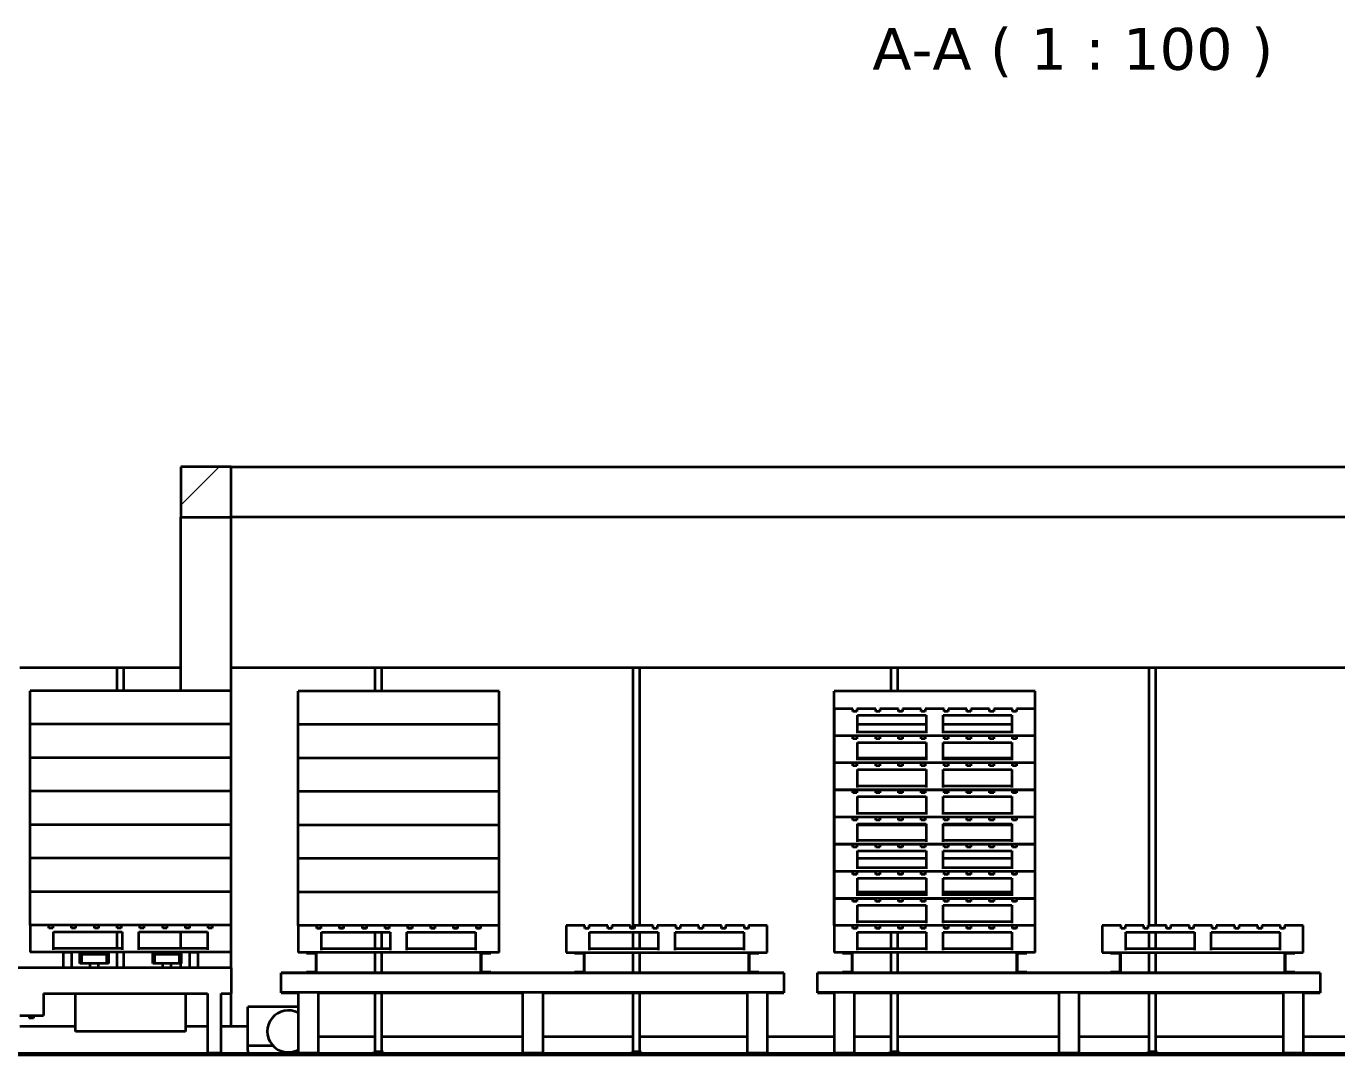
# Model space of a CAD drawing. Header units: millimetres. Extents: x 0 to 84100, y 0 to 59400.
# Drawn here: x 15983 to 23805, y 33830 to 39971 of the extents above; entities that cross this region are included whole.
import ezdxf

# ---------------------------------------------------------------- set-up
doc = ezdxf.new("R2010")
doc.units = ezdxf.units.MM
doc.header["$LTSCALE"] = 100
for name, color, linetype, lineweight in [('Hatch (ISO)', 7, 'Continuous', 18), ('Symbol (ISO)', 7, 'Continuous', 18), ('Visible (ISO)', 7, 'Continuous', 35)]:
    doc.layers.add(name, color=color, linetype=linetype, lineweight=lineweight)
doc.styles.add('Note Text (ISO)', font='verdana.ttf')

msp = doc.modelspace()

# ---------------------------------------------------------------- hatches: boundary and pattern name
at = {"layer": 'Hatch (ISO)'}
h = msp.add_hatch(dxfattribs=at)
h.set_pattern_fill('ANSI31', color=256, scale=2540, style=0)
h.set_pattern_definition([(45, (0, 0), (-224.5064, 224.5064), [])])
h.paths.add_polyline_path([(39005.45, 37040.43), (39305.45, 37040.43), (39305.45, 37340.43), (39005.45, 37340.43)])
h.paths.add_polyline_path([(17205.45, 37040.43), (17205.45, 37340.43), (16905.45, 37340.43), (16905.45, 37040.43)])

# ---------------------------------------------------------------- linework, layer by layer
at = {"layer": 'Visible (ISO)'}
for p, q in [((17205.45, 37340.43), (16905.45, 37340.43)), ((16905.45, 37340.43), (16905.45, 37040.43)), ((17205.45, 37040.43), (17205.45, 37340.43)), ((17205.45, 37340.43), (26780.45, 37340.43)), ((16905.45, 37040.43), (17205.45, 37040.43)), ((16905.45, 36003.49), (16905.45, 37040.43)), ((17205.45, 36003.49), (17205.45, 37040.43)), ((24272.12, 37040.43), (17205.45, 37040.43)), ((16525.45, 36140.43), (15945.45, 36140.43)), ((16565.45, 36140.43), (16525.45, 36140.43)), ((16525.45, 36003.49), (16525.45, 36140.43)), ((16905.45, 36140.43), (16565.45, 36140.43)), ((16565.45, 36003.49), (16565.45, 36140.43)), ((18065.45, 36140.43), (17205.45, 36140.43)), ((18065.45, 36001.49), (18065.45, 36140.43)), ((18105.45, 36140.43), (18065.45, 36140.43)), ((19605.45, 36140.43), (18105.45, 36140.43)), ((18105.45, 36001.49), (18105.45, 36140.43)), ((19645.45, 36140.43), (19605.45, 36140.43)), ((19605.45, 34584.43), (19605.45, 36140.43)), ((19645.45, 34601.43), (19645.45, 36140.43)), ((21145.45, 36140.43), (19645.45, 36140.43)), ((21185.45, 36140.43), (21145.45, 36140.43)), ((21145.45, 36001.49), (21145.45, 36140.43)), ((21185.45, 36001.49), (21185.45, 36140.43)), ((22685.45, 36140.43), (21185.45, 36140.43)), ((22725.45, 36140.43), (22685.45, 36140.43)), ((22685.45, 34601.43), (22685.45, 36140.43)), ((22725.45, 34601.43), (22725.45, 36140.43)), ((24225.45, 36140.43), (22725.45, 36140.43)), ((16005.45, 35803.49), (16005.45, 36003.49)), ((17205.45, 36003.49), (16005.45, 36003.49)), ((17205.45, 35803.49), (17205.45, 36003.49)), ((17605.45, 35801.49), (17605.45, 36001.49)), ((18805.45, 36001.49), (17605.45, 36001.49)), ((18805.45, 35801.49), (18805.45, 36001.49)), ((20805.45, 35801.49), (20805.45, 36001.49)), ((22005.45, 36001.49), (20805.45, 36001.49)), ((22005.45, 35801.49), (22005.45, 36001.49)), ((20917.45, 35896.43), (20805.45, 35896.43)), ((20805.45, 35896.43), (20805.45, 35735.43)), ((20917.45, 35879.43), (20917.45, 35896.43)), ((20941.45, 35879.43), (20917.45, 35879.43)), ((20941.45, 35896.43), (20941.45, 35879.43)), ((21053.45, 35896.43), (20941.45, 35896.43)), ((20945.45, 35750.43), (20945.45, 35857.43)), ((20945.45, 35857.43), (21355.45, 35857.43)), ((21053.45, 35879.43), (21053.45, 35896.43)), ((21077.45, 35879.43), (21053.45, 35879.43)), ((21077.45, 35896.43), (21077.45, 35879.43)), ((21189.45, 35896.43), (21077.45, 35896.43)), ((21189.45, 35879.43), (21189.45, 35896.43)), ((21213.45, 35879.43), (21189.45, 35879.43)), ((21213.45, 35896.43), (21213.45, 35879.43)), ((21325.45, 35896.43), (21213.45, 35896.43)), ((21325.45, 35879.43), (21325.45, 35896.43)), ((21349.45, 35879.43), (21325.45, 35879.43)), ((21349.45, 35896.43), (21349.45, 35879.43)), ((21461.45, 35896.43), (21349.45, 35896.43)), ((21355.45, 35857.43), (21355.45, 35750.43)), ((21455.45, 35750.43), (21455.45, 35857.43)), ((21455.45, 35857.43), (21865.45, 35857.43)), ((21461.45, 35879.43), (21461.45, 35896.43)), ((21485.45, 35879.43), (21461.45, 35879.43)), ((21485.45, 35896.43), (21485.45, 35879.43)), ((21597.45, 35896.43), (21485.45, 35896.43)), ((21597.45, 35879.43), (21597.45, 35896.43)), ((21621.45, 35879.43), (21597.45, 35879.43)), ((21621.45, 35896.43), (21621.45, 35879.43)), ((21733.45, 35896.43), (21621.45, 35896.43)), ((21733.45, 35879.43), (21733.45, 35896.43)), ((21757.45, 35879.43), (21733.45, 35879.43)), ((21757.45, 35896.43), (21757.45, 35879.43)), ((21869.45, 35896.43), (21757.45, 35896.43)), ((21865.45, 35857.43), (21865.45, 35750.43)), ((21869.45, 35879.43), (21869.45, 35896.43)), ((21893.45, 35879.43), (21869.45, 35879.43)), ((21893.45, 35896.43), (21893.45, 35879.43)), ((22005.45, 35896.43), (21893.45, 35896.43)), ((22005.45, 35735.43), (22005.45, 35896.43)), ((17205.45, 35803.49), (16005.45, 35803.49)), ((16005.45, 35603.48), (16005.45, 35803.48)), ((17205.45, 35803.48), (16005.45, 35803.48)), ((16525.45, 35803.48), (16525.45, 35803.49)), ((16565.45, 35803.48), (16565.45, 35803.49)), ((16905.45, 35803.48), (16905.45, 35803.49)), ((17205.45, 35803.48), (17205.45, 35803.49)), ((17205.45, 35603.48), (17205.45, 35803.48)), ((18805.45, 35801.49), (17605.45, 35801.49)), ((17605.45, 35601.48), (17605.45, 35801.48)), ((18805.45, 35801.48), (17605.45, 35801.48)), ((18065.45, 35801.48), (18065.45, 35801.49)), ((18105.45, 35801.48), (18105.45, 35801.49)), ((18805.45, 35601.48), (18805.45, 35801.48)), ((20805.45, 35801.49), (20805.45, 35801.49)), ((20805.45, 35601.48), (20805.45, 35801.48)), ((20805.45, 35801.48), (20805.45, 35801.48)), ((21355.45, 35801.49), (20945.45, 35801.49)), ((21355.45, 35801.48), (20945.45, 35801.48)), ((21355.45, 35757.43), (20945.45, 35757.43)), ((21145.45, 35801.48), (21145.45, 35801.49)), ((21185.45, 35801.48), (21185.45, 35801.49)), ((21865.45, 35801.49), (21455.45, 35801.49)), ((21865.45, 35801.48), (21455.45, 35801.48)), ((21865.45, 35757.43), (21455.45, 35757.43)), ((22005.45, 35801.49), (22005.45, 35801.49)), ((22005.45, 35601.48), (22005.45, 35801.48)), ((22005.45, 35801.48), (22005.45, 35801.48)), ((22005.45, 35735.43), (20805.45, 35735.43)), ((20917.45, 35734.43), (20805.45, 35734.43)), ((20805.45, 35734.43), (20805.45, 35573.43)), ((20917.45, 35717.43), (20917.45, 35734.43)), ((20941.45, 35717.43), (20917.45, 35717.43)), ((20941.45, 35734.43), (20941.45, 35717.43)), ((21053.45, 35734.43), (20941.45, 35734.43)), ((20945.45, 35588.43), (20945.45, 35695.43)), ((20945.45, 35695.43), (21355.45, 35695.43)), ((21053.45, 35717.43), (21053.45, 35734.43)), ((21077.45, 35717.43), (21053.45, 35717.43)), ((21077.45, 35734.43), (21077.45, 35717.43)), ((21189.45, 35734.43), (21077.45, 35734.43)), ((21189.45, 35717.43), (21189.45, 35734.43)), ((21213.45, 35717.43), (21189.45, 35717.43)), ((21213.45, 35734.43), (21213.45, 35717.43)), ((21325.45, 35734.43), (21213.45, 35734.43)), ((21325.45, 35717.43), (21325.45, 35734.43)), ((21349.45, 35717.43), (21325.45, 35717.43)), ((21349.45, 35734.43), (21349.45, 35717.43)), ((21461.45, 35734.43), (21349.45, 35734.43)), ((21355.45, 35695.43), (21355.45, 35588.43)), ((21455.45, 35588.43), (21455.45, 35695.43)), ((21455.45, 35695.43), (21865.45, 35695.43)), ((21461.45, 35717.43), (21461.45, 35734.43)), ((21485.45, 35717.43), (21461.45, 35717.43)), ((21485.45, 35734.43), (21485.45, 35717.43)), ((21597.45, 35734.43), (21485.45, 35734.43)), ((21597.45, 35717.43), (21597.45, 35734.43)), ((21621.45, 35717.43), (21597.45, 35717.43)), ((21621.45, 35734.43), (21621.45, 35717.43)), ((21733.45, 35734.43), (21621.45, 35734.43)), ((21733.45, 35717.43), (21733.45, 35734.43)), ((21757.45, 35717.43), (21733.45, 35717.43)), ((21757.45, 35734.43), (21757.45, 35717.43)), ((21869.45, 35734.43), (21757.45, 35734.43)), ((21865.45, 35695.43), (21865.45, 35588.43)), ((21869.45, 35717.43), (21869.45, 35734.43)), ((21893.45, 35717.43), (21869.45, 35717.43)), ((21893.45, 35734.43), (21893.45, 35717.43)), ((22005.45, 35734.43), (21893.45, 35734.43)), ((22005.45, 35573.43), (22005.45, 35734.43)), ((17205.45, 35603.48), (16005.45, 35603.48)), ((16005.45, 35403.47), (16005.45, 35603.47)), ((17205.45, 35603.47), (16005.45, 35603.47)), ((16525.45, 35603.47), (16525.45, 35603.48)), ((16565.45, 35603.47), (16565.45, 35603.48)), ((16905.45, 35603.47), (16905.45, 35603.48)), ((17205.45, 35603.47), (17205.45, 35603.48)), ((17205.45, 35403.47), (17205.45, 35603.47)), ((18805.45, 35601.48), (17605.45, 35601.48)), ((17605.45, 35401.47), (17605.45, 35601.47)), ((18805.45, 35601.47), (17605.45, 35601.47)), ((18065.45, 35601.47), (18065.45, 35601.48)), ((18105.45, 35601.47), (18105.45, 35601.48)), ((18805.45, 35401.47), (18805.45, 35601.47)), ((20805.45, 35601.48), (20805.45, 35601.48)), ((20805.45, 35401.47), (20805.45, 35601.47)), ((20805.45, 35601.47), (20805.45, 35601.47)), ((21355.45, 35601.48), (20945.45, 35601.48)), ((21355.45, 35601.47), (20945.45, 35601.47)), ((21355.45, 35595.43), (20945.45, 35595.43)), ((21145.45, 35601.47), (21145.45, 35601.48)), ((21185.45, 35601.47), (21185.45, 35601.48)), ((21865.45, 35601.48), (21455.45, 35601.48)), ((21865.45, 35601.47), (21455.45, 35601.47)), ((21865.45, 35595.43), (21455.45, 35595.43)), ((22005.45, 35601.48), (22005.45, 35601.48)), ((22005.45, 35401.47), (22005.45, 35601.47)), ((22005.45, 35601.47), (22005.45, 35601.47)), ((22005.45, 35573.43), (20805.45, 35573.43)), ((20917.45, 35572.43), (20805.45, 35572.43)), ((20805.45, 35572.43), (20805.45, 35411.43)), ((20917.45, 35555.43), (20917.45, 35572.43)), ((20941.45, 35555.43), (20917.45, 35555.43)), ((20941.45, 35572.43), (20941.45, 35555.43)), ((21053.45, 35572.43), (20941.45, 35572.43)), ((20945.45, 35426.43), (20945.45, 35533.43)), ((20945.45, 35533.43), (21355.45, 35533.43)), ((21053.45, 35555.43), (21053.45, 35572.43)), ((21077.45, 35555.43), (21053.45, 35555.43)), ((21077.45, 35572.43), (21077.45, 35555.43)), ((21189.45, 35572.43), (21077.45, 35572.43)), ((21189.45, 35555.43), (21189.45, 35572.43)), ((21213.45, 35555.43), (21189.45, 35555.43)), ((21213.45, 35572.43), (21213.45, 35555.43)), ((21325.45, 35572.43), (21213.45, 35572.43)), ((21325.45, 35555.43), (21325.45, 35572.43)), ((21349.45, 35555.43), (21325.45, 35555.43)), ((21349.45, 35572.43), (21349.45, 35555.43)), ((21461.45, 35572.43), (21349.45, 35572.43)), ((21355.45, 35533.43), (21355.45, 35426.43)), ((21455.45, 35426.43), (21455.45, 35533.43)), ((21455.45, 35533.43), (21865.45, 35533.43)), ((21461.45, 35555.43), (21461.45, 35572.43)), ((21485.45, 35555.43), (21461.45, 35555.43)), ((21485.45, 35572.43), (21485.45, 35555.43)), ((21597.45, 35572.43), (21485.45, 35572.43)), ((21597.45, 35555.43), (21597.45, 35572.43)), ((21621.45, 35555.43), (21597.45, 35555.43)), ((21621.45, 35572.43), (21621.45, 35555.43)), ((21733.45, 35572.43), (21621.45, 35572.43)), ((21733.45, 35555.43), (21733.45, 35572.43)), ((21757.45, 35555.43), (21733.45, 35555.43)), ((21757.45, 35572.43), (21757.45, 35555.43)), ((21869.45, 35572.43), (21757.45, 35572.43)), ((21865.45, 35533.43), (21865.45, 35426.43)), ((21869.45, 35555.43), (21869.45, 35572.43)), ((21893.45, 35555.43), (21869.45, 35555.43)), ((21893.45, 35572.43), (21893.45, 35555.43)), ((22005.45, 35572.43), (21893.45, 35572.43)), ((22005.45, 35411.43), (22005.45, 35572.43)), ((17205.45, 35403.47), (16005.45, 35403.47)), ((16005.45, 35203.46), (16005.45, 35403.46)), ((17205.45, 35403.46), (16005.45, 35403.46)), ((16525.45, 35403.46), (16525.45, 35403.47)), ((16565.45, 35403.46), (16565.45, 35403.47)), ((16905.45, 35403.46), (16905.45, 35403.47)), ((17205.45, 35403.46), (17205.45, 35403.47)), ((17205.45, 35203.46), (17205.45, 35403.46)), ((18805.45, 35401.47), (17605.45, 35401.47)), ((17605.45, 35201.46), (17605.45, 35401.46)), ((18805.45, 35401.46), (17605.45, 35401.46)), ((18065.45, 35401.46), (18065.45, 35401.47)), ((18105.45, 35401.46), (18105.45, 35401.47)), ((18805.45, 35201.46), (18805.45, 35401.46)), ((22005.45, 35411.43), (20805.45, 35411.43)), ((20917.45, 35410.43), (20805.45, 35410.43)), ((20805.45, 35410.43), (20805.45, 35249.43)), ((20805.45, 35401.47), (20805.45, 35401.47)), ((20805.45, 35201.46), (20805.45, 35401.46)), ((20805.45, 35401.46), (20805.45, 35401.46)), ((20917.45, 35393.43), (20917.45, 35410.43)), ((20941.45, 35401.47), (20917.45, 35401.47)), ((20941.45, 35401.46), (20917.45, 35401.46)), ((20941.45, 35393.43), (20917.45, 35393.43)), ((20941.45, 35410.43), (20941.45, 35393.43)), ((21053.45, 35410.43), (20941.45, 35410.43)), ((21355.45, 35433.43), (20945.45, 35433.43)), ((20945.45, 35264.43), (20945.45, 35371.43)), ((20945.45, 35371.43), (21355.45, 35371.43)), ((21053.45, 35393.43), (21053.45, 35410.43)), ((21077.45, 35401.47), (21053.45, 35401.47)), ((21077.45, 35401.46), (21053.45, 35401.46)), ((21077.45, 35393.43), (21053.45, 35393.43)), ((21077.45, 35410.43), (21077.45, 35393.43)), ((21189.45, 35410.43), (21077.45, 35410.43)), ((21189.45, 35393.43), (21189.45, 35410.43)), ((21213.45, 35401.47), (21189.45, 35401.47)), ((21213.45, 35401.46), (21189.45, 35401.46)), ((21213.45, 35393.43), (21189.45, 35393.43)), ((21213.45, 35410.43), (21213.45, 35393.43)), ((21325.45, 35410.43), (21213.45, 35410.43)), ((21325.45, 35393.43), (21325.45, 35410.43)), ((21349.45, 35401.47), (21325.45, 35401.47)), ((21349.45, 35401.46), (21325.45, 35401.46)), ((21349.45, 35393.43), (21325.45, 35393.43)), ((21349.45, 35410.43), (21349.45, 35393.43)), ((21461.45, 35410.43), (21349.45, 35410.43)), ((21355.45, 35371.43), (21355.45, 35264.43)), ((21865.45, 35433.43), (21455.45, 35433.43)), ((21455.45, 35264.43), (21455.45, 35371.43)), ((21455.45, 35371.43), (21865.45, 35371.43)), ((21461.45, 35393.43), (21461.45, 35410.43)), ((21485.45, 35401.47), (21461.45, 35401.47)), ((21485.45, 35401.46), (21461.45, 35401.46)), ((21485.45, 35393.43), (21461.45, 35393.43)), ((21485.45, 35410.43), (21485.45, 35393.43)), ((21597.45, 35410.43), (21485.45, 35410.43)), ((21597.45, 35393.43), (21597.45, 35410.43)), ((21621.45, 35401.47), (21597.45, 35401.47)), ((21621.45, 35401.46), (21597.45, 35401.46)), ((21621.45, 35393.43), (21597.45, 35393.43)), ((21621.45, 35410.43), (21621.45, 35393.43)), ((21733.45, 35410.43), (21621.45, 35410.43)), ((21733.45, 35393.43), (21733.45, 35410.43)), ((21757.45, 35401.47), (21733.45, 35401.47)), ((21757.45, 35401.46), (21733.45, 35401.46)), ((21757.45, 35393.43), (21733.45, 35393.43)), ((21757.45, 35410.43), (21757.45, 35393.43)), ((21869.45, 35410.43), (21757.45, 35410.43)), ((21865.45, 35371.43), (21865.45, 35264.43)), ((21869.45, 35393.43), (21869.45, 35410.43)), ((21893.45, 35401.47), (21869.45, 35401.47)), ((21893.45, 35401.46), (21869.45, 35401.46)), ((21893.45, 35393.43), (21869.45, 35393.43)), ((21893.45, 35410.43), (21893.45, 35393.43)), ((22005.45, 35410.43), (21893.45, 35410.43)), ((22005.45, 35249.43), (22005.45, 35410.43)), ((22005.45, 35401.47), (22005.45, 35401.47)), ((22005.45, 35201.46), (22005.45, 35401.46)), ((22005.45, 35401.46), (22005.45, 35401.46)), ((17205.45, 35203.46), (16005.45, 35203.46)), ((16005.45, 35003.45), (16005.45, 35203.45)), ((17205.45, 35203.45), (16005.45, 35203.45)), ((16525.45, 35203.45), (16525.45, 35203.46)), ((16565.45, 35203.45), (16565.45, 35203.46)), ((16905.45, 35203.45), (16905.45, 35203.46)), ((17205.45, 35203.45), (17205.45, 35203.46)), ((17205.45, 35003.45), (17205.45, 35203.45)), ((22005.45, 35249.43), (20805.45, 35249.43)), ((20917.45, 35248.43), (20805.45, 35248.43)), ((20805.45, 35248.43), (20805.45, 35087.43)), ((20917.45, 35231.43), (20917.45, 35248.43)), ((20941.45, 35231.43), (20917.45, 35231.43)), ((20941.45, 35248.43), (20941.45, 35231.43)), ((21053.45, 35248.43), (20941.45, 35248.43)), ((21355.45, 35271.43), (20945.45, 35271.43)), ((20945.45, 35102.43), (20945.45, 35209.43)), ((20945.45, 35209.43), (21355.45, 35209.43)), ((21053.45, 35231.43), (21053.45, 35248.43)), ((21077.45, 35231.43), (21053.45, 35231.43)), ((21077.45, 35248.43), (21077.45, 35231.43)), ((21189.45, 35248.43), (21077.45, 35248.43)), ((21189.45, 35231.43), (21189.45, 35248.43)), ((21213.45, 35231.43), (21189.45, 35231.43)), ((21213.45, 35248.43), (21213.45, 35231.43)), ((21325.45, 35248.43), (21213.45, 35248.43)), ((21325.45, 35231.43), (21325.45, 35248.43)), ((21349.45, 35231.43), (21325.45, 35231.43)), ((21349.45, 35248.43), (21349.45, 35231.43)), ((21461.45, 35248.43), (21349.45, 35248.43)), ((21355.45, 35209.43), (21355.45, 35102.43)), ((21865.45, 35271.43), (21455.45, 35271.43)), ((21455.45, 35102.43), (21455.45, 35209.43)), ((21455.45, 35209.43), (21865.45, 35209.43)), ((21461.45, 35231.43), (21461.45, 35248.43)), ((21485.45, 35231.43), (21461.45, 35231.43)), ((21485.45, 35248.43), (21485.45, 35231.43)), ((21597.45, 35248.43), (21485.45, 35248.43)), ((21597.45, 35231.43), (21597.45, 35248.43)), ((21621.45, 35231.43), (21597.45, 35231.43)), ((21621.45, 35248.43), (21621.45, 35231.43)), ((21733.45, 35248.43), (21621.45, 35248.43)), ((21733.45, 35231.43), (21733.45, 35248.43)), ((21757.45, 35231.43), (21733.45, 35231.43)), ((21757.45, 35248.43), (21757.45, 35231.43)), ((21869.45, 35248.43), (21757.45, 35248.43)), ((21865.45, 35209.43), (21865.45, 35102.43)), ((21869.45, 35231.43), (21869.45, 35248.43)), ((21893.45, 35231.43), (21869.45, 35231.43)), ((21893.45, 35248.43), (21893.45, 35231.43)), ((22005.45, 35248.43), (21893.45, 35248.43)), ((22005.45, 35087.43), (22005.45, 35248.43)), ((18805.45, 35201.46), (17605.45, 35201.46)), ((17605.45, 35001.45), (17605.45, 35201.45)), ((18805.45, 35201.45), (17605.45, 35201.45)), ((18065.45, 35201.45), (18065.45, 35201.46)), ((18105.45, 35201.45), (18105.45, 35201.46)), ((18805.45, 35001.45), (18805.45, 35201.45)), ((20805.45, 35201.46), (20805.45, 35201.46)), ((20805.45, 35001.45), (20805.45, 35201.45)), ((20805.45, 35201.45), (20805.45, 35201.45)), ((21355.45, 35201.46), (20945.45, 35201.46)), ((21355.45, 35201.45), (20945.45, 35201.45)), ((21145.45, 35201.45), (21145.45, 35201.46)), ((21185.45, 35201.45), (21185.45, 35201.46)), ((21865.45, 35201.46), (21455.45, 35201.46)), ((21865.45, 35201.45), (21455.45, 35201.45)), ((22005.45, 35201.46), (22005.45, 35201.46)), ((22005.45, 35001.45), (22005.45, 35201.45)), ((22005.45, 35201.45), (22005.45, 35201.45)), ((22005.45, 35087.43), (20805.45, 35087.43)), ((20917.45, 35086.43), (20805.45, 35086.43)), ((20805.45, 35086.43), (20805.45, 34925.43)), ((20917.45, 35069.43), (20917.45, 35086.43)), ((20941.45, 35069.43), (20917.45, 35069.43)), ((20941.45, 35086.43), (20941.45, 35069.43)), ((21053.45, 35086.43), (20941.45, 35086.43)), ((21355.45, 35109.43), (20945.45, 35109.43)), ((20945.45, 34940.43), (20945.45, 35047.43)), ((20945.45, 35047.43), (21355.45, 35047.43)), ((21053.45, 35069.43), (21053.45, 35086.43)), ((21077.45, 35069.43), (21053.45, 35069.43)), ((21077.45, 35086.43), (21077.45, 35069.43)), ((21189.45, 35086.43), (21077.45, 35086.43)), ((21189.45, 35069.43), (21189.45, 35086.43)), ((21213.45, 35069.43), (21189.45, 35069.43)), ((21213.45, 35086.43), (21213.45, 35069.43)), ((21325.45, 35086.43), (21213.45, 35086.43)), ((21325.45, 35069.43), (21325.45, 35086.43)), ((21349.45, 35069.43), (21325.45, 35069.43)), ((21349.45, 35086.43), (21349.45, 35069.43)), ((21461.45, 35086.43), (21349.45, 35086.43)), ((21355.45, 35047.43), (21355.45, 34940.43)), ((21865.45, 35109.43), (21455.45, 35109.43)), ((21455.45, 34940.43), (21455.45, 35047.43)), ((21455.45, 35047.43), (21865.45, 35047.43)), ((21461.45, 35069.43), (21461.45, 35086.43)), ((21485.45, 35069.43), (21461.45, 35069.43)), ((21485.45, 35086.43), (21485.45, 35069.43)), ((21597.45, 35086.43), (21485.45, 35086.43)), ((21597.45, 35069.43), (21597.45, 35086.43)), ((21621.45, 35069.43), (21597.45, 35069.43)), ((21621.45, 35086.43), (21621.45, 35069.43)), ((21733.45, 35086.43), (21621.45, 35086.43)), ((21733.45, 35069.43), (21733.45, 35086.43)), ((21757.45, 35069.43), (21733.45, 35069.43)), ((21757.45, 35086.43), (21757.45, 35069.43)), ((21869.45, 35086.43), (21757.45, 35086.43)), ((21865.45, 35047.43), (21865.45, 34940.43)), ((21869.45, 35069.43), (21869.45, 35086.43)), ((21893.45, 35069.43), (21869.45, 35069.43)), ((21893.45, 35086.43), (21893.45, 35069.43)), ((22005.45, 35086.43), (21893.45, 35086.43)), ((22005.45, 34925.43), (22005.45, 35086.43)), ((17205.45, 35003.45), (16005.45, 35003.45)), ((16005.45, 34803.44), (16005.45, 35003.44)), ((17205.45, 35003.44), (16005.45, 35003.44)), ((16525.45, 35003.44), (16525.45, 35003.45)), ((16565.45, 35003.44), (16565.45, 35003.45)), ((16905.45, 35003.44), (16905.45, 35003.45)), ((17205.45, 35003.44), (17205.45, 35003.45)), ((17205.45, 34803.44), (17205.45, 35003.44)), ((18805.45, 35001.45), (17605.45, 35001.45)), ((17605.45, 34801.44), (17605.45, 35001.44)), ((18805.45, 35001.44), (17605.45, 35001.44)), ((18065.45, 35001.44), (18065.45, 35001.45)), ((18105.45, 35001.44), (18105.45, 35001.45)), ((18805.45, 34801.44), (18805.45, 35001.44)), ((20805.45, 35001.45), (20805.45, 35001.45)), ((20805.45, 34801.44), (20805.45, 35001.44)), ((20805.45, 35001.44), (20805.45, 35001.44)), ((21355.45, 35001.45), (20945.45, 35001.45)), ((21355.45, 35001.44), (20945.45, 35001.44)), ((21145.45, 35001.44), (21145.45, 35001.45)), ((21185.45, 35001.44), (21185.45, 35001.45)), ((21865.45, 35001.45), (21455.45, 35001.45)), ((21865.45, 35001.44), (21455.45, 35001.44)), ((22005.45, 35001.45), (22005.45, 35001.45)), ((22005.45, 34801.44), (22005.45, 35001.44)), ((22005.45, 35001.44), (22005.45, 35001.44)), ((22005.45, 34925.43), (20805.45, 34925.43)), ((20917.45, 34924.43), (20805.45, 34924.43)), ((20805.45, 34924.43), (20805.45, 34763.43)), ((20917.45, 34907.43), (20917.45, 34924.43)), ((20941.45, 34907.43), (20917.45, 34907.43)), ((20941.45, 34924.43), (20941.45, 34907.43)), ((21053.45, 34924.43), (20941.45, 34924.43)), ((21355.45, 34947.43), (20945.45, 34947.43)), ((21053.45, 34907.43), (21053.45, 34924.43)), ((21077.45, 34907.43), (21053.45, 34907.43)), ((21077.45, 34924.43), (21077.45, 34907.43)), ((21189.45, 34924.43), (21077.45, 34924.43)), ((21189.45, 34907.43), (21189.45, 34924.43)), ((21213.45, 34907.43), (21189.45, 34907.43)), ((21213.45, 34924.43), (21213.45, 34907.43)), ((21325.45, 34924.43), (21213.45, 34924.43)), ((21325.45, 34907.43), (21325.45, 34924.43)), ((21349.45, 34907.43), (21325.45, 34907.43)), ((21349.45, 34924.43), (21349.45, 34907.43)), ((21461.45, 34924.43), (21349.45, 34924.43)), ((21865.45, 34947.43), (21455.45, 34947.43)), ((21461.45, 34907.43), (21461.45, 34924.43)), ((21485.45, 34907.43), (21461.45, 34907.43)), ((21485.45, 34924.43), (21485.45, 34907.43)), ((21597.45, 34924.43), (21485.45, 34924.43)), ((21597.45, 34907.43), (21597.45, 34924.43)), ((21621.45, 34907.43), (21597.45, 34907.43)), ((21621.45, 34924.43), (21621.45, 34907.43)), ((21733.45, 34924.43), (21621.45, 34924.43)), ((21733.45, 34907.43), (21733.45, 34924.43)), ((21757.45, 34907.43), (21733.45, 34907.43)), ((21757.45, 34924.43), (21757.45, 34907.43)), ((21869.45, 34924.43), (21757.45, 34924.43)), ((21869.45, 34907.43), (21869.45, 34924.43)), ((21893.45, 34907.43), (21869.45, 34907.43)), ((21893.45, 34924.43), (21893.45, 34907.43)), ((22005.45, 34924.43), (21893.45, 34924.43)), ((22005.45, 34763.43), (22005.45, 34924.43)), ((20945.45, 34778.43), (20945.45, 34885.43)), ((20945.45, 34885.43), (21355.45, 34885.43)), ((21355.45, 34885.43), (21355.45, 34778.43)), ((21455.45, 34778.43), (21455.45, 34885.43)), ((21455.45, 34885.43), (21865.45, 34885.43)), ((21865.45, 34885.43), (21865.45, 34778.43)), ((17205.45, 34803.44), (16005.45, 34803.44)), ((16005.45, 34603.43), (16005.45, 34803.43)), ((17205.45, 34803.43), (16005.45, 34803.43)), ((16525.45, 34803.43), (16525.45, 34803.44)), ((16565.45, 34803.43), (16565.45, 34803.44)), ((16905.45, 34803.43), (16905.45, 34803.44)), ((17205.45, 34803.43), (17205.45, 34803.44)), ((17205.45, 34603.43), (17205.45, 34803.43)), ((18805.45, 34801.44), (17605.45, 34801.44)), ((17605.45, 34601.43), (17605.45, 34801.43)), ((18805.45, 34801.43), (17605.45, 34801.43)), ((18065.45, 34801.43), (18065.45, 34801.44)), ((18105.45, 34801.43), (18105.45, 34801.44)), ((18805.45, 34601.43), (18805.45, 34801.43)), ((20805.45, 34801.44), (20805.45, 34801.44)), ((20805.45, 34601.43), (20805.45, 34801.43)), ((20805.45, 34801.43), (20805.45, 34801.43)), ((22005.45, 34763.43), (20805.45, 34763.43)), ((20917.45, 34762.43), (20805.45, 34762.43)), ((20805.45, 34762.43), (20805.45, 34601.43)), ((20917.45, 34745.43), (20917.45, 34762.43)), ((20941.45, 34745.43), (20917.45, 34745.43)), ((20941.45, 34762.43), (20941.45, 34745.43)), ((21053.45, 34762.43), (20941.45, 34762.43)), ((21355.45, 34801.44), (20945.45, 34801.44)), ((21355.45, 34801.43), (20945.45, 34801.43)), ((21355.45, 34785.43), (20945.45, 34785.43)), ((21053.45, 34745.43), (21053.45, 34762.43)), ((21077.45, 34745.43), (21053.45, 34745.43)), ((21077.45, 34762.43), (21077.45, 34745.43)), ((21189.45, 34762.43), (21077.45, 34762.43)), ((21145.45, 34801.43), (21145.45, 34801.44)), ((21185.45, 34801.43), (21185.45, 34801.44)), ((21189.45, 34745.43), (21189.45, 34762.43)), ((21213.45, 34745.43), (21189.45, 34745.43)), ((21213.45, 34762.43), (21213.45, 34745.43)), ((21325.45, 34762.43), (21213.45, 34762.43)), ((21325.45, 34745.43), (21325.45, 34762.43)), ((21349.45, 34745.43), (21325.45, 34745.43)), ((21349.45, 34762.43), (21349.45, 34745.43)), ((21461.45, 34762.43), (21349.45, 34762.43)), ((21865.45, 34801.44), (21455.45, 34801.44)), ((21865.45, 34801.43), (21455.45, 34801.43)), ((21865.45, 34785.43), (21455.45, 34785.43)), ((21461.45, 34745.43), (21461.45, 34762.43)), ((21485.45, 34745.43), (21461.45, 34745.43)), ((21485.45, 34762.43), (21485.45, 34745.43)), ((21597.45, 34762.43), (21485.45, 34762.43)), ((21597.45, 34745.43), (21597.45, 34762.43)), ((21621.45, 34745.43), (21597.45, 34745.43)), ((21621.45, 34762.43), (21621.45, 34745.43)), ((21733.45, 34762.43), (21621.45, 34762.43)), ((21733.45, 34745.43), (21733.45, 34762.43)), ((21757.45, 34745.43), (21733.45, 34745.43)), ((21757.45, 34762.43), (21757.45, 34745.43)), ((21869.45, 34762.43), (21757.45, 34762.43)), ((21869.45, 34745.43), (21869.45, 34762.43)), ((21893.45, 34745.43), (21869.45, 34745.43)), ((21893.45, 34762.43), (21893.45, 34745.43)), ((22005.45, 34762.43), (21893.45, 34762.43)), ((22005.45, 34801.44), (22005.45, 34801.44)), ((22005.45, 34601.43), (22005.45, 34801.43)), ((22005.45, 34801.43), (22005.45, 34801.43)), ((22005.45, 34601.43), (22005.45, 34762.43)), ((20945.45, 34616.43), (20945.45, 34723.43)), ((20945.45, 34723.43), (21355.45, 34723.43)), ((21355.45, 34723.43), (21355.45, 34616.43)), ((21455.45, 34616.43), (21455.45, 34723.43)), ((21455.45, 34723.43), (21865.45, 34723.43)), ((21865.45, 34723.43), (21865.45, 34616.43)), ((16005.45, 34603.43), (16005.45, 34442.43)), ((17205.45, 34603.43), (16005.45, 34603.43)), ((16117.45, 34586.43), (16117.45, 34603.43)), ((16141.45, 34586.43), (16117.45, 34586.43)), ((16141.45, 34603.43), (16141.45, 34586.43)), ((16253.45, 34586.43), (16253.45, 34603.43)), ((16277.45, 34586.43), (16253.45, 34586.43)), ((16277.45, 34603.43), (16277.45, 34586.43)), ((16389.45, 34586.43), (16389.45, 34603.43)), ((16413.45, 34586.43), (16389.45, 34586.43)), ((16413.45, 34603.43), (16413.45, 34586.43)), ((16525.45, 34586.43), (16525.45, 34603.43)), ((16549.45, 34586.43), (16525.45, 34586.43)), ((16549.45, 34603.43), (16549.45, 34586.43)), ((16661.45, 34586.43), (16661.45, 34603.43)), ((16685.45, 34586.43), (16661.45, 34586.43)), ((16685.45, 34603.43), (16685.45, 34586.43)), ((16797.45, 34586.43), (16797.45, 34603.43)), ((16821.45, 34586.43), (16797.45, 34586.43)), ((16821.45, 34603.43), (16821.45, 34586.43)), ((16933.45, 34586.43), (16933.45, 34603.43)), ((16957.45, 34586.43), (16933.45, 34586.43)), ((16957.45, 34603.43), (16957.45, 34586.43)), ((17069.45, 34586.43), (17069.45, 34603.43)), ((17093.45, 34586.43), (17069.45, 34586.43)), ((17093.45, 34603.43), (17093.45, 34586.43)), ((17205.45, 34442.43), (17205.45, 34603.43)), ((17717.45, 34601.43), (17605.45, 34601.43)), ((17605.45, 34601.43), (17605.45, 34440.43)), ((17605.45, 34601.43), (17605.45, 34601.43)), ((17717.45, 34584.43), (17717.45, 34601.43)), ((17741.45, 34601.43), (17717.45, 34601.43)), ((17741.45, 34584.43), (17717.45, 34584.43)), ((17741.45, 34601.43), (17741.45, 34584.43)), ((17853.45, 34601.43), (17741.45, 34601.43)), ((17853.45, 34584.43), (17853.45, 34601.43)), ((17877.45, 34601.43), (17853.45, 34601.43)), ((17877.45, 34584.43), (17853.45, 34584.43)), ((17877.45, 34601.43), (17877.45, 34584.43)), ((17989.45, 34601.43), (17877.45, 34601.43)), ((17989.45, 34584.43), (17989.45, 34601.43)), ((18013.45, 34601.43), (17989.45, 34601.43)), ((18013.45, 34584.43), (17989.45, 34584.43)), ((18013.45, 34601.43), (18013.45, 34584.43)), ((18125.45, 34601.43), (18013.45, 34601.43)), ((18125.45, 34584.43), (18125.45, 34601.43)), ((18149.45, 34601.43), (18125.45, 34601.43)), ((18149.45, 34584.43), (18125.45, 34584.43)), ((18149.45, 34601.43), (18149.45, 34584.43)), ((18261.45, 34601.43), (18149.45, 34601.43)), ((18261.45, 34584.43), (18261.45, 34601.43)), ((18285.45, 34601.43), (18261.45, 34601.43)), ((18285.45, 34584.43), (18261.45, 34584.43)), ((18285.45, 34601.43), (18285.45, 34584.43)), ((18397.45, 34601.43), (18285.45, 34601.43)), ((18397.45, 34584.43), (18397.45, 34601.43)), ((18421.45, 34601.43), (18397.45, 34601.43)), ((18421.45, 34584.43), (18397.45, 34584.43)), ((18421.45, 34601.43), (18421.45, 34584.43)), ((18533.45, 34601.43), (18421.45, 34601.43)), ((18533.45, 34584.43), (18533.45, 34601.43)), ((18557.45, 34601.43), (18533.45, 34601.43)), ((18557.45, 34584.43), (18533.45, 34584.43)), ((18557.45, 34601.43), (18557.45, 34584.43)), ((18669.45, 34601.43), (18557.45, 34601.43)), ((18669.45, 34584.43), (18669.45, 34601.43)), ((18693.45, 34601.43), (18669.45, 34601.43)), ((18693.45, 34584.43), (18669.45, 34584.43)), ((18693.45, 34601.43), (18693.45, 34584.43)), ((18805.45, 34601.43), (18693.45, 34601.43)), ((18805.45, 34440.43), (18805.45, 34601.43)), ((18805.45, 34601.43), (18805.45, 34601.43)), ((19317.45, 34601.43), (19205.45, 34601.43)), ((19205.45, 34601.43), (19205.45, 34440.43)), ((19317.45, 34584.43), (19317.45, 34601.43)), ((19341.45, 34584.43), (19317.45, 34584.43)), ((19341.45, 34601.43), (19341.45, 34584.43)), ((19453.45, 34601.43), (19341.45, 34601.43)), ((19453.45, 34584.43), (19453.45, 34601.43)), ((19477.45, 34584.43), (19453.45, 34584.43)), ((19477.45, 34601.43), (19477.45, 34584.43)), ((19589.45, 34601.43), (19477.45, 34601.43)), ((19589.45, 34584.43), (19589.45, 34601.43)), ((19613.45, 34584.43), (19589.45, 34584.43)), ((19613.45, 34601.43), (19613.45, 34584.43)), ((19725.45, 34601.43), (19613.45, 34601.43)), ((19725.45, 34584.43), (19725.45, 34601.43)), ((19749.45, 34584.43), (19725.45, 34584.43)), ((19749.45, 34601.43), (19749.45, 34584.43)), ((19861.45, 34601.43), (19749.45, 34601.43)), ((19861.45, 34584.43), (19861.45, 34601.43)), ((19885.45, 34584.43), (19861.45, 34584.43)), ((19885.45, 34601.43), (19885.45, 34584.43)), ((19997.45, 34601.43), (19885.45, 34601.43)), ((19997.45, 34584.43), (19997.45, 34601.43)), ((20021.45, 34584.43), (19997.45, 34584.43)), ((20021.45, 34601.43), (20021.45, 34584.43)), ((20133.45, 34601.43), (20021.45, 34601.43)), ((20133.45, 34584.43), (20133.45, 34601.43)), ((20157.45, 34584.43), (20133.45, 34584.43)), ((20157.45, 34601.43), (20157.45, 34584.43)), ((20269.45, 34601.43), (20157.45, 34601.43)), ((20269.45, 34584.43), (20269.45, 34601.43)), ((20293.45, 34584.43), (20269.45, 34584.43)), ((20293.45, 34601.43), (20293.45, 34584.43)), ((20405.45, 34601.43), (20293.45, 34601.43)), ((20405.45, 34440.43), (20405.45, 34601.43)), ((20917.45, 34601.43), (20805.45, 34601.43)), ((20805.45, 34601.43), (20805.45, 34440.43)), ((22005.45, 34601.43), (20805.45, 34601.43)), ((20805.45, 34601.43), (20805.45, 34601.43)), ((20917.45, 34584.43), (20917.45, 34601.43)), ((20941.45, 34584.43), (20917.45, 34584.43)), ((20941.45, 34601.43), (20941.45, 34584.43)), ((21053.45, 34601.43), (20941.45, 34601.43)), ((21355.45, 34623.43), (20945.45, 34623.43)), ((21053.45, 34584.43), (21053.45, 34601.43)), ((21077.45, 34584.43), (21053.45, 34584.43)), ((21077.45, 34601.43), (21077.45, 34584.43)), ((21189.45, 34601.43), (21077.45, 34601.43)), ((21189.45, 34584.43), (21189.45, 34601.43)), ((21213.45, 34584.43), (21189.45, 34584.43)), ((21213.45, 34601.43), (21213.45, 34584.43)), ((21325.45, 34601.43), (21213.45, 34601.43)), ((21325.45, 34584.43), (21325.45, 34601.43)), ((21349.45, 34584.43), (21325.45, 34584.43)), ((21349.45, 34601.43), (21349.45, 34584.43)), ((21461.45, 34601.43), (21349.45, 34601.43)), ((21865.45, 34623.43), (21455.45, 34623.43)), ((21461.45, 34584.43), (21461.45, 34601.43)), ((21485.45, 34584.43), (21461.45, 34584.43)), ((21485.45, 34601.43), (21485.45, 34584.43)), ((21597.45, 34601.43), (21485.45, 34601.43)), ((21597.45, 34584.43), (21597.45, 34601.43)), ((21621.45, 34584.43), (21597.45, 34584.43)), ((21621.45, 34601.43), (21621.45, 34584.43)), ((21733.45, 34601.43), (21621.45, 34601.43)), ((21733.45, 34584.43), (21733.45, 34601.43)), ((21757.45, 34584.43), (21733.45, 34584.43)), ((21757.45, 34601.43), (21757.45, 34584.43)), ((21869.45, 34601.43), (21757.45, 34601.43)), ((21869.45, 34584.43), (21869.45, 34601.43)), ((21893.45, 34584.43), (21869.45, 34584.43)), ((21893.45, 34601.43), (21893.45, 34584.43)), ((22005.45, 34601.43), (21893.45, 34601.43)), ((22005.45, 34440.43), (22005.45, 34601.43)), ((22005.45, 34601.43), (22005.45, 34601.43)), ((22517.45, 34601.43), (22405.45, 34601.43)), ((22405.45, 34601.43), (22405.45, 34440.43)), ((22517.45, 34584.43), (22517.45, 34601.43)), ((22541.45, 34584.43), (22517.45, 34584.43)), ((22541.45, 34601.43), (22541.45, 34584.43)), ((22653.45, 34601.43), (22541.45, 34601.43)), ((22653.45, 34584.43), (22653.45, 34601.43)), ((22677.45, 34584.43), (22653.45, 34584.43)), ((22677.45, 34601.43), (22677.45, 34584.43)), ((22789.45, 34601.43), (22677.45, 34601.43)), ((22789.45, 34584.43), (22789.45, 34601.43)), ((22813.45, 34584.43), (22789.45, 34584.43)), ((22813.45, 34601.43), (22813.45, 34584.43)), ((22925.45, 34601.43), (22813.45, 34601.43)), ((22925.45, 34584.43), (22925.45, 34601.43)), ((22949.45, 34584.43), (22925.45, 34584.43)), ((22949.45, 34601.43), (22949.45, 34584.43)), ((23061.45, 34601.43), (22949.45, 34601.43)), ((23061.45, 34584.43), (23061.45, 34601.43)), ((23085.45, 34584.43), (23061.45, 34584.43)), ((23085.45, 34601.43), (23085.45, 34584.43)), ((23197.45, 34601.43), (23085.45, 34601.43)), ((23197.45, 34584.43), (23197.45, 34601.43)), ((23221.45, 34584.43), (23197.45, 34584.43)), ((23221.45, 34601.43), (23221.45, 34584.43)), ((23333.45, 34601.43), (23221.45, 34601.43)), ((23333.45, 34584.43), (23333.45, 34601.43)), ((23357.45, 34584.43), (23333.45, 34584.43)), ((23357.45, 34601.43), (23357.45, 34584.43)), ((23469.45, 34601.43), (23357.45, 34601.43)), ((23469.45, 34584.43), (23469.45, 34601.43)), ((23493.45, 34584.43), (23469.45, 34584.43)), ((23493.45, 34601.43), (23493.45, 34584.43)), ((23605.45, 34601.43), (23493.45, 34601.43)), ((23605.45, 34440.43), (23605.45, 34601.43)), ((16145.45, 34457.43), (16145.45, 34564.43)), ((16145.45, 34564.43), (16555.45, 34564.43)), ((16525.45, 34464.43), (16525.45, 34564.43)), ((16555.45, 34564.43), (16555.45, 34457.43)), ((16655.45, 34457.43), (16655.45, 34564.43)), ((16655.45, 34564.43), (17065.45, 34564.43)), ((16905.45, 34464.43), (16905.45, 34564.43)), ((17065.45, 34564.43), (17065.45, 34457.43)), ((17745.45, 34455.43), (17745.45, 34562.43)), ((17745.45, 34562.43), (18155.45, 34562.43)), ((18065.45, 34462.43), (18065.45, 34562.43)), ((18105.45, 34462.43), (18105.45, 34562.43)), ((18155.45, 34562.43), (18155.45, 34455.43)), ((18255.45, 34455.43), (18255.45, 34562.43)), ((18255.45, 34562.43), (18665.45, 34562.43)), ((18665.45, 34562.43), (18665.45, 34455.43)), ((19345.45, 34455.43), (19345.45, 34562.43)), ((19345.45, 34562.43), (19755.45, 34562.43)), ((19605.45, 34462.43), (19605.45, 34562.43)), ((19645.45, 34462.43), (19645.45, 34562.43)), ((19755.45, 34562.43), (19755.45, 34455.43)), ((19855.45, 34455.43), (19855.45, 34562.43)), ((19855.45, 34562.43), (20265.45, 34562.43)), ((20265.45, 34562.43), (20265.45, 34455.43)), ((20945.45, 34455.43), (20945.45, 34562.43)), ((20945.45, 34562.43), (21355.45, 34562.43)), ((21145.45, 34462.43), (21145.45, 34562.43)), ((21185.45, 34462.43), (21185.45, 34562.43)), ((21355.45, 34562.43), (21355.45, 34455.43)), ((21455.45, 34455.43), (21455.45, 34562.43)), ((21455.45, 34562.43), (21865.45, 34562.43)), ((21865.45, 34562.43), (21865.45, 34455.43)), ((22545.45, 34455.43), (22545.45, 34562.43)), ((22545.45, 34562.43), (22955.45, 34562.43)), ((22685.45, 34462.43), (22685.45, 34562.43)), ((22725.45, 34462.43), (22725.45, 34562.43)), ((22955.45, 34562.43), (22955.45, 34455.43)), ((23055.45, 34455.43), (23055.45, 34562.43)), ((23055.45, 34562.43), (23465.45, 34562.43)), ((23465.45, 34562.43), (23465.45, 34455.43)), ((17205.45, 34442.43), (16005.45, 34442.43)), ((16555.45, 34464.43), (16145.45, 34464.43)), ((16253.45, 34440.43), (16203.45, 34440.43)), ((16203.45, 34440.43), (16203.45, 34350.43)), ((16253.45, 34440.43), (16253.45, 34350.43)), ((16302.95, 34439.68), (16472.95, 34439.68)), ((16302.95, 34374.68), (16302.95, 34439.68)), ((16462.95, 34429.68), (16312.95, 34429.68)), ((16312.95, 34429.68), (16312.95, 34374.68)), ((16462.95, 34374.68), (16462.95, 34429.68)), ((16472.95, 34439.68), (16472.95, 34374.68)), ((16525.45, 34350.43), (16525.45, 34442.43)), ((16565.45, 34350.43), (16565.45, 34442.43)), ((17065.45, 34464.43), (16655.45, 34464.43)), ((16737.95, 34374.68), (16737.95, 34439.68)), ((16737.95, 34439.68), (16907.95, 34439.68)), ((16897.95, 34429.68), (16747.95, 34429.68)), ((16747.95, 34429.68), (16747.95, 34374.68)), ((16897.95, 34374.68), (16897.95, 34429.68)), ((16905.45, 34439.68), (16905.45, 34442.43)), ((16907.95, 34439.68), (16907.95, 34374.68)), ((17007.45, 34440.43), (16957.45, 34440.43)), ((16957.45, 34440.43), (16957.45, 34350.43)), ((17007.45, 34440.43), (17007.45, 34350.43)), ((17205.45, 34350.43), (17205.45, 34442.43)), ((18805.45, 34440.43), (17605.45, 34440.43)), ((17655.45, 34436.43), (17655.45, 34440.43)), ((17655.45, 34440.43), (17715.45, 34440.43)), ((17655.45, 34436.43), (17711.45, 34436.43)), ((17711.45, 34436.43), (17711.45, 34324.43)), ((17715.45, 34320.43), (17715.45, 34440.43)), ((18155.45, 34462.43), (17745.45, 34462.43)), ((18065.45, 34320.43), (18065.45, 34440.43)), ((18105.45, 34320.43), (18105.45, 34440.43)), ((18665.45, 34462.43), (18255.45, 34462.43)), ((18695.45, 34440.43), (18755.45, 34440.43)), ((18695.45, 34320.43), (18695.45, 34440.43)), ((18699.45, 34324.43), (18699.45, 34436.43)), ((18699.45, 34436.43), (18755.45, 34436.43)), ((18755.45, 34436.43), (18755.45, 34440.43)), ((19205.45, 34440.43), (20405.45, 34440.43)), ((19255.45, 34440.43), (19315.45, 34440.43)), ((19255.45, 34436.43), (19255.45, 34440.43)), ((19255.45, 34436.43), (19311.45, 34436.43)), ((19311.45, 34436.43), (19311.45, 34324.43)), ((19315.45, 34320.43), (19315.45, 34440.43)), ((19755.45, 34462.43), (19345.45, 34462.43)), ((19605.45, 34320.43), (19605.45, 34440.43)), ((19645.45, 34320.43), (19645.45, 34440.43)), ((20265.45, 34462.43), (19855.45, 34462.43)), ((20295.45, 34320.43), (20295.45, 34440.43)), ((20295.45, 34440.43), (20355.45, 34440.43)), ((20299.45, 34324.43), (20299.45, 34436.43)), ((20299.45, 34436.43), (20355.45, 34436.43)), ((20355.45, 34436.43), (20355.45, 34440.43)), ((22005.45, 34440.43), (20805.45, 34440.43)), ((20855.45, 34436.43), (20855.45, 34440.43)), ((20855.45, 34440.43), (20915.45, 34440.43)), ((20855.45, 34436.43), (20911.45, 34436.43)), ((20911.45, 34436.43), (20911.45, 34324.43)), ((20915.45, 34320.43), (20915.45, 34440.43)), ((21355.45, 34462.43), (20945.45, 34462.43)), ((21145.45, 34320.43), (21145.45, 34440.43)), ((21185.45, 34320.43), (21185.45, 34440.43)), ((21865.45, 34462.43), (21455.45, 34462.43)), ((21895.45, 34440.43), (21955.45, 34440.43)), ((21895.45, 34320.43), (21895.45, 34440.43)), ((21899.45, 34324.43), (21899.45, 34436.43)), ((21899.45, 34436.43), (21955.45, 34436.43)), ((21955.45, 34436.43), (21955.45, 34440.43)), ((22405.45, 34440.43), (23605.45, 34440.43)), ((22455.45, 34440.43), (22515.45, 34440.43)), ((22455.45, 34436.43), (22455.45, 34440.43)), ((22455.45, 34436.43), (22511.45, 34436.43)), ((22511.45, 34436.43), (22511.45, 34324.43)), ((22515.45, 34320.43), (22515.45, 34440.43)), ((22955.45, 34462.43), (22545.45, 34462.43)), ((22685.45, 34320.43), (22685.45, 34440.43)), ((22725.45, 34320.43), (22725.45, 34440.43)), ((23465.45, 34462.43), (23055.45, 34462.43)), ((23495.45, 34320.43), (23495.45, 34440.43)), ((23495.45, 34440.43), (23555.45, 34440.43)), ((23499.45, 34324.43), (23499.45, 34436.43)), ((23499.45, 34436.43), (23555.45, 34436.43)), ((23555.45, 34436.43), (23555.45, 34440.43)), ((17205.45, 34350.43), (15071.45, 34350.43)), ((16312.95, 34374.68), (16302.95, 34374.68)), ((16462.95, 34374.68), (16312.95, 34374.68)), ((16363.95, 34350.43), (16363.95, 34374.68)), ((16411.45, 34374.68), (16411.45, 34350.43)), ((16472.95, 34374.68), (16462.95, 34374.68)), ((16747.95, 34374.68), (16737.95, 34374.68)), ((16897.95, 34374.68), (16747.95, 34374.68)), ((16798.95, 34350.43), (16798.95, 34374.68)), ((16846.45, 34374.68), (16846.45, 34350.43)), ((16907.95, 34374.68), (16897.95, 34374.68)), ((16905.45, 34350.43), (16905.45, 34374.68)), ((17205.45, 34350.43), (17205.45, 34196.43)), ((17505.45, 34319.43), (17505.45, 34320.43)), ((20505.45, 34320.43), (17505.45, 34320.43)), ((17505.45, 34319.43), (20505.45, 34319.43)), ((17505.45, 34201.43), (17505.45, 34319.43)), ((17711.45, 34324.43), (17655.45, 34324.43)), ((17655.45, 34320.43), (17655.45, 34324.43)), ((17655.45, 34320.43), (17715.45, 34320.43)), ((18695.45, 34320.43), (18755.45, 34320.43)), ((18755.45, 34324.43), (18699.45, 34324.43)), ((18755.45, 34320.43), (18755.45, 34324.43)), ((19311.45, 34324.43), (19255.45, 34324.43)), ((19255.45, 34320.43), (19255.45, 34324.43)), ((19255.45, 34320.43), (19315.45, 34320.43)), ((20295.45, 34320.43), (20355.45, 34320.43)), ((20355.45, 34324.43), (20299.45, 34324.43)), ((20355.45, 34320.43), (20355.45, 34324.43)), ((20505.45, 34320.43), (20505.45, 34319.43)), ((20505.45, 34319.43), (20505.45, 34201.43)), ((20705.45, 34319.43), (20705.45, 34320.43)), ((23705.45, 34320.43), (20705.45, 34320.43)), ((20705.45, 34319.43), (23705.45, 34319.43)), ((20705.45, 34201.43), (20705.45, 34319.43)), ((20911.45, 34324.43), (20855.45, 34324.43)), ((20855.45, 34320.43), (20855.45, 34324.43)), ((20855.45, 34320.43), (20915.45, 34320.43)), ((21895.45, 34320.43), (21955.45, 34320.43)), ((21955.45, 34324.43), (21899.45, 34324.43)), ((21955.45, 34320.43), (21955.45, 34324.43)), ((22511.45, 34324.43), (22455.45, 34324.43)), ((22455.45, 34320.43), (22455.45, 34324.43)), ((22455.45, 34320.43), (22515.45, 34320.43)), ((23495.45, 34320.43), (23555.45, 34320.43)), ((23555.45, 34324.43), (23499.45, 34324.43)), ((23555.45, 34320.43), (23555.45, 34324.43)), ((23705.45, 34320.43), (23705.45, 34319.43)), ((23705.45, 34319.43), (23705.45, 34201.43)), ((16085.45, 34196.43), (17065.45, 34196.43)), ((16085.45, 34196.43), (16085.45, 34064.43)), ((16276.95, 33970.43), (16276.95, 34196.43)), ((16933.95, 34196.43), (16933.95, 33970.43)), ((17065.45, 34196.43), (17065.45, 33841.43)), ((17145.45, 34196.43), (17205.45, 34196.43)), ((17145.45, 33841.43), (17145.45, 34196.43)), ((17205.45, 34000.43), (17205.45, 34196.43)), ((17505.45, 34200.43), (17505.45, 34201.43)), ((20505.45, 34201.43), (17505.45, 34201.43)), ((17505.45, 34200.43), (17605.45, 34200.43)), ((17605.45, 34200.43), (17605.45, 33840.43)), ((17725.45, 34200.43), (17725.45, 33840.43)), ((17725.45, 34200.43), (18945.45, 34200.43)), ((18065.45, 33848.43), (18065.45, 34200.43)), ((18105.45, 33848.43), (18105.45, 34200.43)), ((18945.45, 34200.43), (18945.45, 33840.43)), ((19065.45, 34200.43), (19065.45, 33840.43)), ((19065.45, 34200.43), (20285.45, 34200.43)), ((19605.45, 33848.43), (19605.45, 34200.43)), ((19645.45, 33848.43), (19645.45, 34200.43)), ((20285.45, 34200.43), (20285.45, 33840.43)), ((20405.45, 34200.43), (20405.45, 33840.43)), ((20405.45, 34200.43), (20505.45, 34200.43)), ((20505.45, 34201.43), (20505.45, 34200.43)), ((20705.45, 34200.43), (20705.45, 34201.43)), ((23705.45, 34201.43), (20705.45, 34201.43)), ((20705.45, 34200.43), (20805.45, 34200.43)), ((20805.45, 34200.43), (20805.45, 33840.43)), ((20925.45, 34200.43), (20925.45, 33840.43)), ((20925.45, 34200.43), (22145.45, 34200.43)), ((21145.45, 33848.43), (21145.45, 34200.43)), ((21185.45, 33848.43), (21185.45, 34200.43)), ((22145.45, 34200.43), (22145.45, 33840.43)), ((22265.45, 34200.43), (22265.45, 33840.43)), ((22265.45, 34200.43), (23485.45, 34200.43)), ((22685.45, 33848.43), (22685.45, 34200.43)), ((22725.45, 33848.43), (22725.45, 34200.43)), ((23485.45, 34200.43), (23485.45, 33840.43)), ((23605.45, 34200.43), (23605.45, 33840.43)), ((23605.45, 34200.43), (23705.45, 34200.43)), ((23705.45, 34201.43), (23705.45, 34200.43)), ((17305.45, 33885.43), (17305.45, 34117.43)), ((17605.45, 34117.43), (17305.45, 34117.43)), ((15945.45, 34064.43), (16085.45, 34064.43)), ((16000.45, 34064.43), (16000.45, 34049.93)), ((16025.45, 34049.93), (16000.45, 34049.93)), ((16025.45, 34064.43), (16025.45, 34049.93)), ((15945.45, 34000.43), (16276.95, 34000.43)), ((16933.95, 33970.43), (16276.95, 33970.43)), ((16933.95, 34000.43), (17065.45, 34000.43)), ((17145.45, 34000.43), (17305.45, 34000.43)), ((17305.45, 33885.43), (17454.61, 33885.43)), ((17305.45, 33856.18), (17305.45, 33885.43)), ((17725.45, 33940.43), (18065.45, 33940.43)), ((18105.45, 33940.43), (18945.45, 33940.43)), ((19065.45, 33940.43), (19605.45, 33940.43)), ((19645.45, 33940.43), (20285.45, 33940.43)), ((20405.45, 33940.43), (20805.45, 33940.43)), ((20925.45, 33940.43), (21145.45, 33940.43)), ((21185.45, 33940.43), (22145.45, 33940.43)), ((22265.45, 33940.43), (22685.45, 33940.43)), ((22725.45, 33940.43), (23485.45, 33940.43)), ((23605.45, 33940.43), (24005.45, 33940.43)), ((15505.45, 33840.43), (17605.45, 33840.43)), ((15505.45, 33830.43), (37005.45, 33830.43)), ((17065.45, 33841.43), (17145.45, 33841.43)), ((17305.45, 33856.18), (17305.45, 33840.43)), ((17725.45, 33840.43), (17605.45, 33840.43)), ((17725.45, 33840.43), (18945.45, 33840.43)), ((18112.95, 33848.43), (18057.95, 33848.43)), ((18057.95, 33840.43), (18057.95, 33848.43)), ((18112.95, 33840.43), (18112.95, 33848.43)), ((19065.45, 33840.43), (18945.45, 33840.43)), ((19065.45, 33840.43), (20285.45, 33840.43)), ((19597.95, 33840.43), (19597.95, 33848.43)), ((19652.95, 33848.43), (19597.95, 33848.43)), ((19652.95, 33840.43), (19652.95, 33848.43)), ((20405.45, 33840.43), (20285.45, 33840.43)), ((20405.45, 33840.43), (20805.45, 33840.43)), ((20925.45, 33840.43), (20805.45, 33840.43)), ((20925.45, 33840.43), (22145.45, 33840.43)), ((21137.95, 33840.43), (21137.95, 33848.43)), ((21192.95, 33848.43), (21137.95, 33848.43)), ((21192.95, 33840.43), (21192.95, 33848.43)), ((22265.45, 33840.43), (22145.45, 33840.43)), ((22265.45, 33840.43), (23485.45, 33840.43)), ((22677.95, 33840.43), (22677.95, 33848.43)), ((22732.95, 33848.43), (22677.95, 33848.43)), ((22732.95, 33840.43), (22732.95, 33848.43)), ((23605.45, 33840.43), (23485.45, 33840.43)), ((23605.45, 33840.43), (24005.45, 33840.43))]:
    msp.add_line(p, q, dxfattribs=at)
msp.add_arc((17546.45, 33970.23), 125, 61.835801, 298.164199, dxfattribs=at)

# ---------------------------------------------------------------- texts
at = {"layer": 'Symbol (ISO)', "insert": (21032.87, 39665.43), "char_height": 250, "attachment_point": 7, "style": 'Note Text (ISO)'}
msp.add_mtext('A-A ( 1 : 100 )', dxfattribs=at)

doc.saveas('drawing.dxf')
